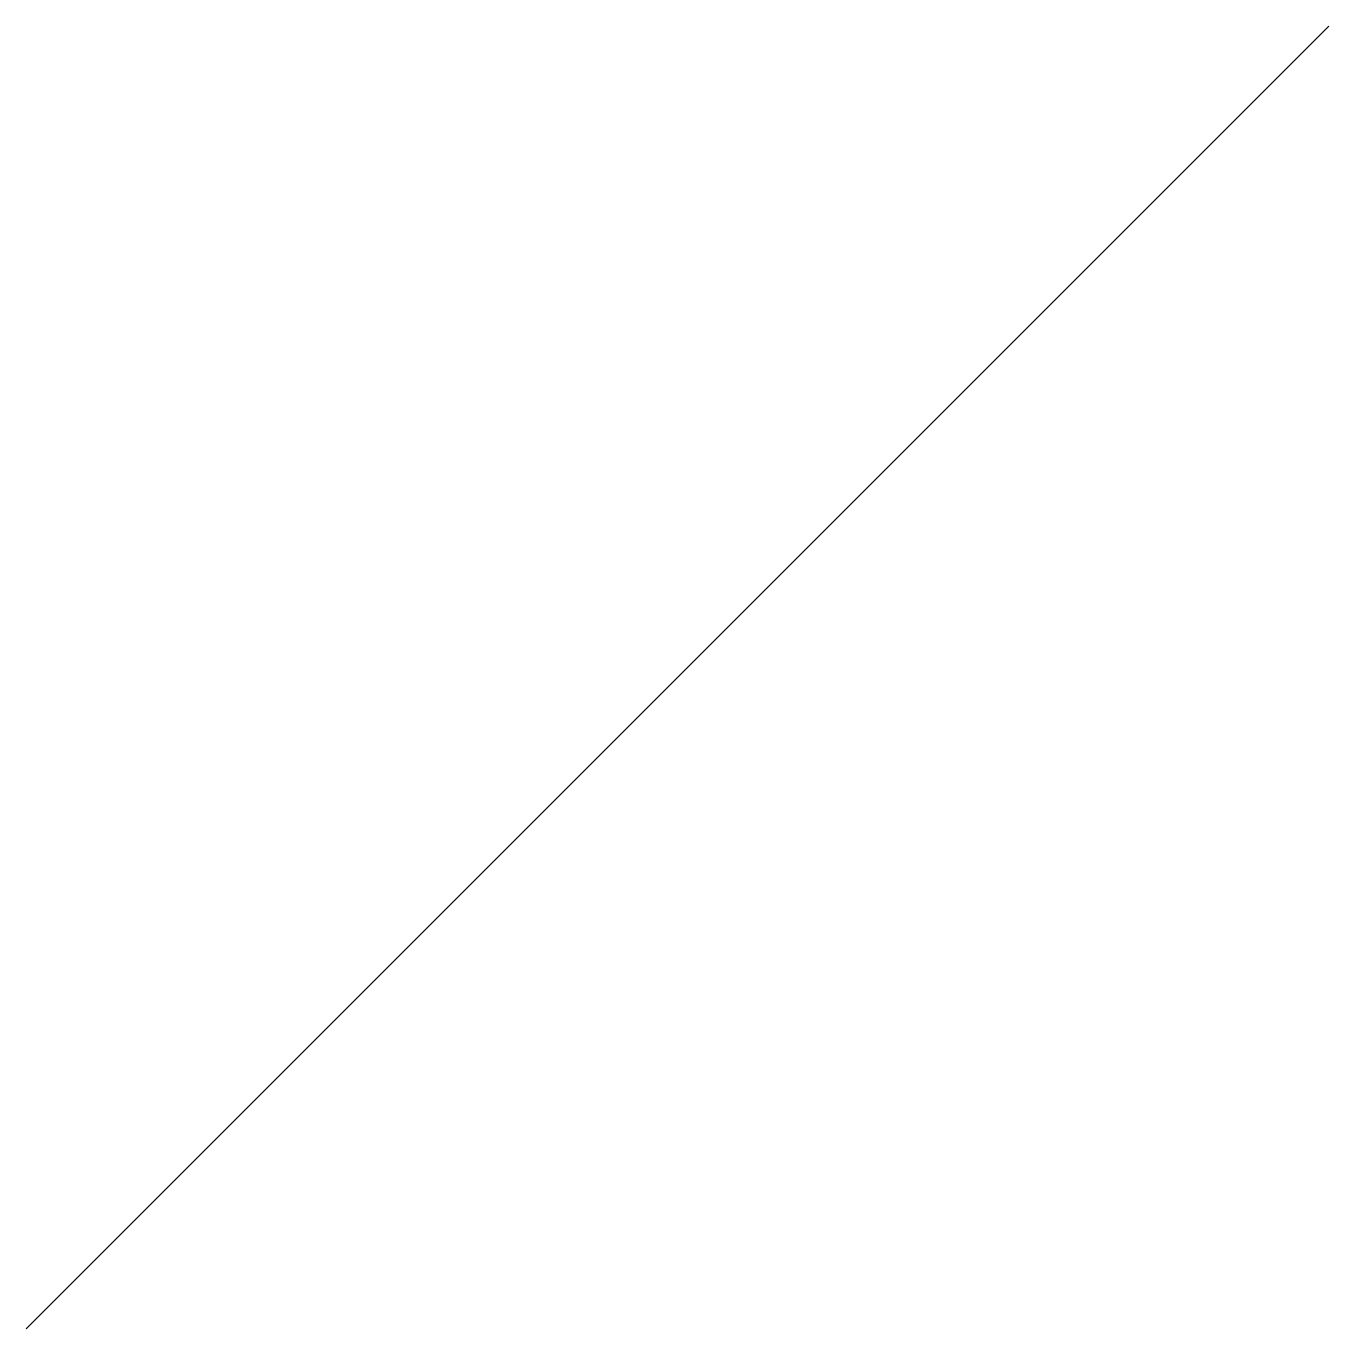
# Model space of a CAD drawing. Header units: millimetres. Extents: x 50 to 100, y 50 to 100.
import ezdxf

# ---------------------------------------------------------------- set-up
doc = ezdxf.new("R2010")
doc.units = ezdxf.units.MM

msp = doc.modelspace()

# ---------------------------------------------------------------- linework, layer by layer
at = {"color": 1}
msp.add_line((50, 50), (100, 100), dxfattribs=at)

doc.saveas('drawing.dxf')
